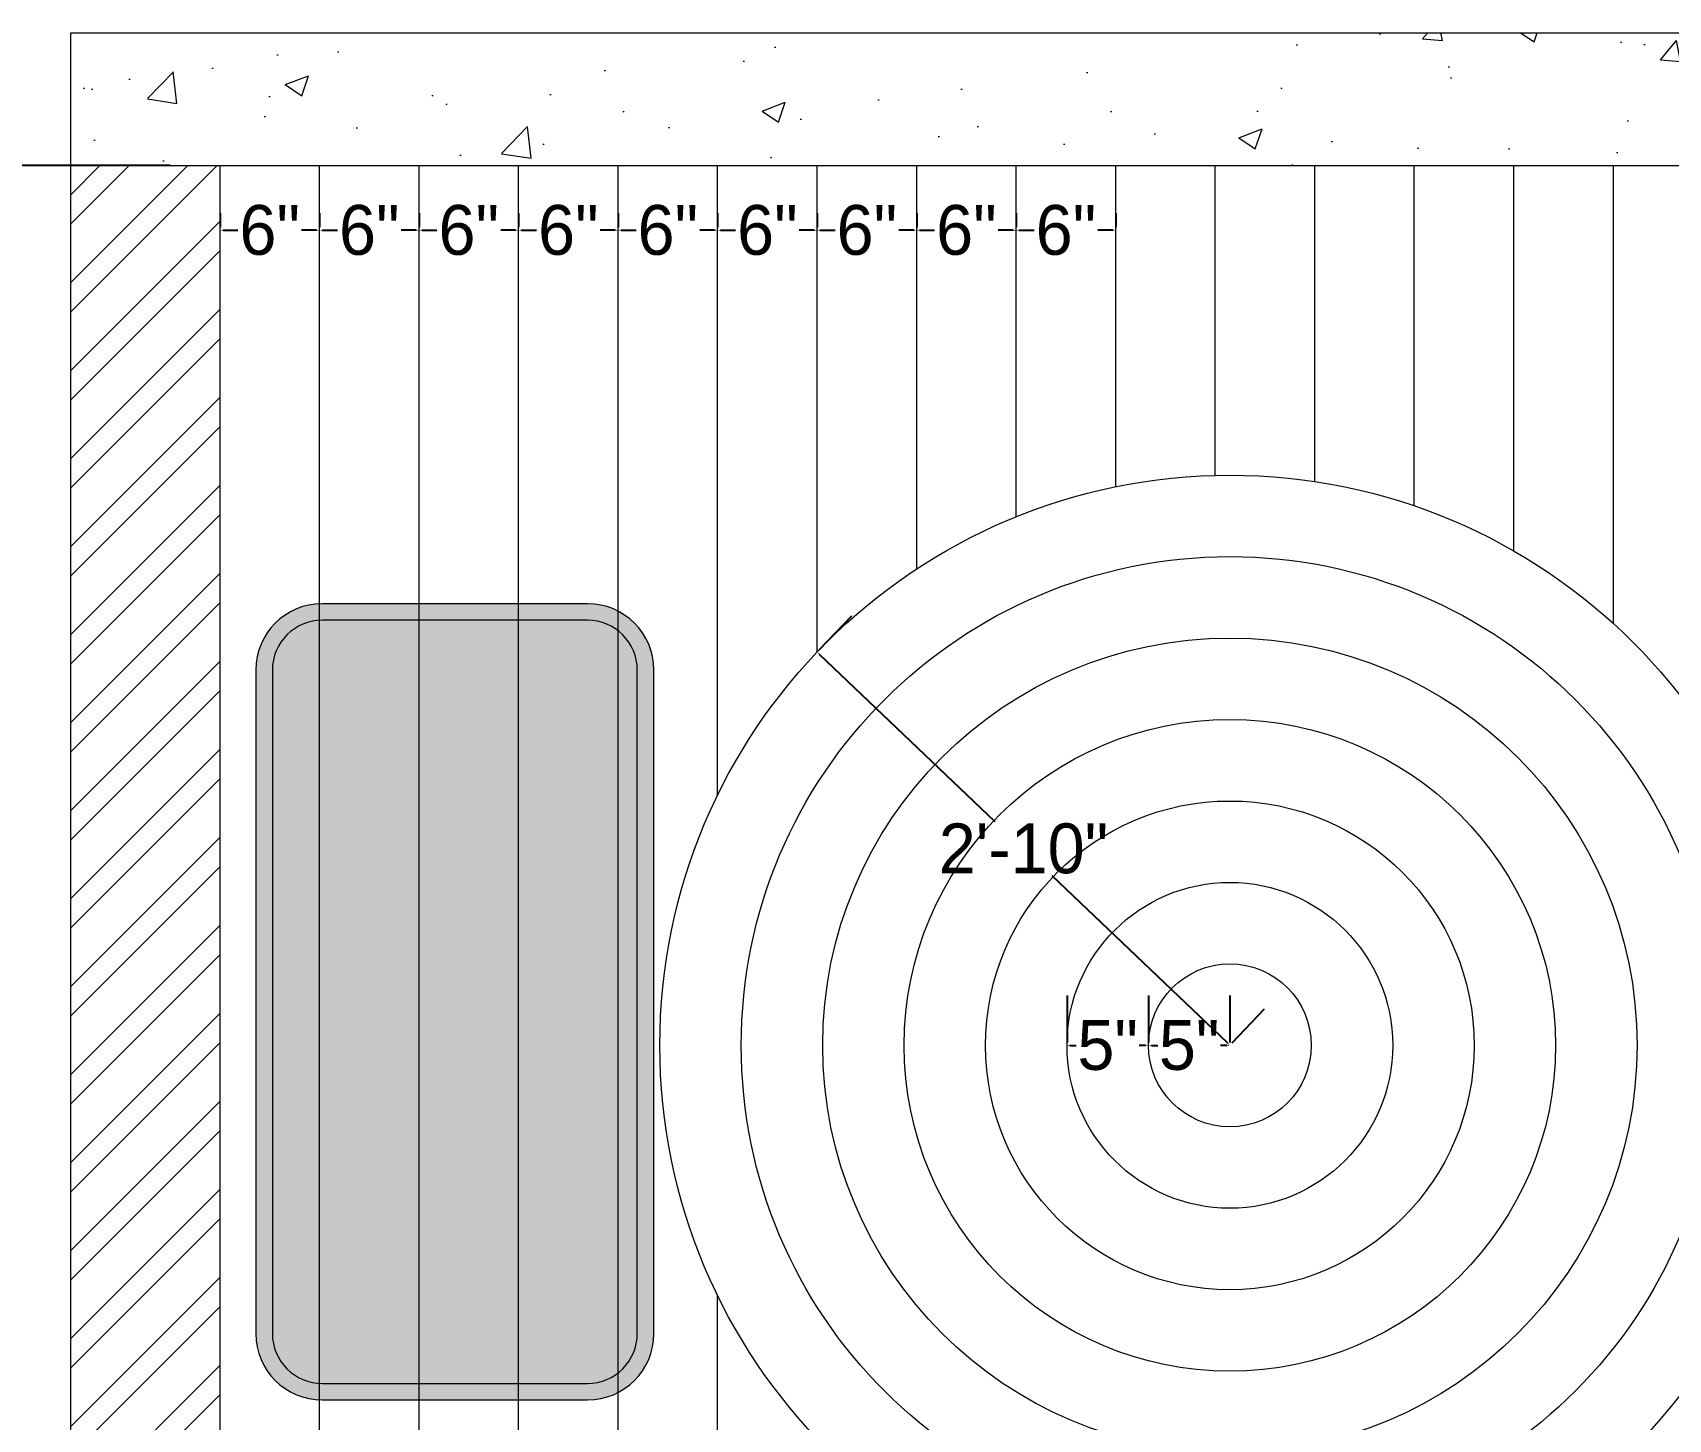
# Model space of a CAD drawing. Header units: inches. Extents: x 15448 to 46480, y -8154 to 0.
# Drawn here: x 19522.7 to 19621.3, y -3799.7 to -3716.1 of the extents above; entities that cross this region are included whole.
import ezdxf

# ---------------------------------------------------------------- set-up
doc = ezdxf.new("R2010")
doc.units = ezdxf.units.IN
doc.header["$MEASUREMENT"] = 0
doc.layers.add('IEL-HATCH-002', color=7, linetype='Continuous')
doc.styles.add('b.k', font='verdana.ttf')
doc.styles.add('HEMI', font='stylu.ttf')
doc.dimstyles.new('STANDARD$0', dxfattribs={"dimscale": 0, "dimtxt": 6, "dimasz": 3, "dimexe": 2, "dimexo": 2, "dimgap": 0, "dimtad": 0, "dimtih": 1, "dimtoh": 1, "dimdec": 1, "dimzin": 0, "dimdsep": 46, "dimlunit": 4, "dimtxsty": 'b.k', "dimcen": 2.5, "dimclrd": 256, "dimclre": 256, "dimclrt": 256, "dimadec": 0, "dimazin": 0, "dimtfac": 1, "dimtdec": 1, "dimtofl": 0, "dimtmove": 2, "dimatfit": 2, "dimfxl": 1, "dimfrac": 2, "dimtolj": 1, "dimtzin": 0, "dimlwd": 9, "dimlwe": 9, "dimarcsym": 0})

# ---------------------------------------------------------------- blocks, each defined once
blk = doc.blocks.new('*D408')
at = {"color": 254, "lineweight": -2, "transparency": 16777216}
for p, q in [((19589.95928154072, -3774.180688729315), (19589.95928154072, -3777.000688729315)), ((19594.86885705394, -3774.180688729315), (19594.86885705394, -3777.000688729315))]:
    blk.add_line(p, q, dxfattribs=at)
at = {"color": 5, "lineweight": -2, "transparency": 16777216}
for p, q in [((19590.13928154072, -3777.180688729315), (19590.51989653013, -3777.180688729315)), ((19594.68885705394, -3777.180688729315), (19594.30824206453, -3777.180688729315))]:
    blk.add_line(p, q, dxfattribs=at)
at = {"color": 5, "transparency": 16777216}
for points in [[(19590.13928154072, -3777.150688729315), (19590.13928154072, -3777.210688729315), (19589.95928154072, -3777.180688729315)], [(19594.68885705394, -3777.150688729315), (19594.68885705394, -3777.210688729315), (19594.86885705394, -3777.180688729315)]]:
    blk.add_solid(points, dxfattribs=at)
at = {"layer": 'Defpoints', "color": 0, "transparency": 16777216}
for p in [(19589.95928154072, -3777.180688729315), (19589.95928154072, -3777.180688729315), (19594.86885705394, -3777.180688729315)]:
    blk.add_point(p, dxfattribs=at)
at = {"color": 5, "lineweight": 5, "transparency": 16777216, "insert": (19592.41406929733, -3777.180688729315), "char_height": 3, "attachment_point": 5, "style": 'HEMI'}
blk.add_mtext('\\A1;5"', dxfattribs=at)
blk = doc.blocks.new('*D409')
at = {"color": 254, "lineweight": -2, "transparency": 16777216}
for p, q in [((19585.04970602749, -3774.180688729318), (19585.04970602749, -3777.000688729315)), ((19589.95928154072, -3774.180688729316), (19589.95928154072, -3777.000688729315))]:
    blk.add_line(p, q, dxfattribs=at)
at = {"color": 5, "lineweight": -2, "transparency": 16777216}
for p, q in [((19585.22970602749, -3777.180688729315), (19585.6103210169, -3777.180688729315)), ((19589.77928154072, -3777.180688729315), (19589.3986665513, -3777.180688729315))]:
    blk.add_line(p, q, dxfattribs=at)
at = {"color": 5, "transparency": 16777216}
for points in [[(19585.22970602749, -3777.150688729315), (19585.22970602749, -3777.210688729315), (19585.04970602749, -3777.180688729315)], [(19589.77928154072, -3777.150688729315), (19589.77928154072, -3777.210688729315), (19589.95928154072, -3777.180688729315)]]:
    blk.add_solid(points, dxfattribs=at)
at = {"layer": 'Defpoints', "color": 0, "transparency": 16777216}
for p in [(19585.04970602749, -3777.180688729318), (19585.04970602749, -3777.180688729315), (19589.95928154072, -3777.180688729316)]:
    blk.add_point(p, dxfattribs=at)
at = {"color": 5, "lineweight": 5, "transparency": 16777216, "insert": (19587.5044937841, -3777.180688729315), "char_height": 3, "attachment_point": 5, "style": 'HEMI'}
blk.add_mtext('\\A1;5"', dxfattribs=at)
blk = doc.blocks.new('*D410')
at = {"color": 254, "lineweight": -2, "transparency": 16777216}
for p, q in [((19572.05713524079, -3751.301778354205), (19570.11185143617, -3753.343412728787)), ((19596.93830790992, -3775.008737266992), (19594.9930241053, -3777.050371641575))]:
    blk.add_line(p, q, dxfattribs=at)
at = {"color": 5, "lineweight": -2, "transparency": 16777216}
for p, q in [((19570.11800147255, -3753.597896867886), (19580.70304567645, -3763.683402537926)), ((19594.7385399662, -3777.056521677955), (19584.15349576231, -3766.971016007913))]:
    blk.add_line(p, q, dxfattribs=at)
at = {"color": 5, "transparency": 16777216}
for points in [[(19570.13869598111, -3753.576177353262), (19570.09730696399, -3753.61961638251), (19569.98768438481, -3753.473729816526)], [(19594.75923447476, -3777.034802163332), (19594.71784545764, -3777.078241192579), (19594.86885705395, -3777.180688729314)]]:
    blk.add_solid(points, dxfattribs=at)
at = {"layer": 'Defpoints', "color": 0, "transparency": 16777216}
for p in [(19569.98768438481, -3753.473729816528), (19569.98768438481, -3753.473729816526), (19594.86885705394, -3777.180688729316)]:
    blk.add_point(p, dxfattribs=at)
at = {"color": 5, "lineweight": 5, "transparency": 16777216, "insert": (19582.42827071938, -3765.327209272919), "char_height": 3, "attachment_point": 5, "style": 'HEMI'}
blk.add_mtext('\\A1;2\'-10"', dxfattribs=at)
blk = doc.blocks.new('*D391')
at = {"color": 254, "lineweight": -2, "transparency": 16777216}
for p, q in [((19551.98768438482, -3727.01410919085), (19551.98768438482, -3727.865998331216)), ((19557.98768438483, -3727.01410919085), (19557.98768438483, -3727.865998331216))]:
    blk.add_line(p, q, dxfattribs=at)
at = {"color": 5, "lineweight": -2, "transparency": 16777216}
for p, q in [((19552.16768438482, -3728.045998331216), (19553.06825539508, -3728.045998331216)), ((19557.80768438483, -3728.045998331216), (19556.90711337457, -3728.045998331216))]:
    blk.add_line(p, q, dxfattribs=at)
at = {"color": 5, "transparency": 16777216}
for points in [[(19552.16768438482, -3728.015998331216), (19552.16768438482, -3728.075998331216), (19551.98768438482, -3728.045998331216)], [(19557.80768438483, -3728.015998331216), (19557.80768438483, -3728.075998331216), (19557.98768438483, -3728.045998331216)]]:
    blk.add_solid(points, dxfattribs=at)
at = {"layer": 'Defpoints', "color": 0, "transparency": 16777216}
for p in [(19551.98768438482, -3728.045998331216), (19551.98768438482, -3730.01410919085), (19557.98768438483, -3730.01410919085)]:
    blk.add_point(p, dxfattribs=at)
at = {"color": 5, "lineweight": 5, "transparency": 16777216, "insert": (19554.98768438483, -3728.045998331216), "char_height": 3, "attachment_point": 5, "style": 'HEMI'}
blk.add_mtext('\\A1;6"', dxfattribs=at)
blk = doc.blocks.new('*D392')
at = {"color": 254, "lineweight": -2, "transparency": 16777216}
for p, q in [((19545.98768438482, -3727.01410919085), (19545.98768438482, -3727.865998331216)), ((19551.98768438482, -3727.01410919085), (19551.98768438482, -3727.865998331216))]:
    blk.add_line(p, q, dxfattribs=at)
at = {"color": 5, "lineweight": -2, "transparency": 16777216}
for p, q in [((19546.16768438482, -3728.045998331216), (19547.06825539507, -3728.045998331216)), ((19551.80768438482, -3728.045998331216), (19550.90711337457, -3728.045998331216))]:
    blk.add_line(p, q, dxfattribs=at)
at = {"color": 5, "transparency": 16777216}
for points in [[(19546.16768438482, -3728.015998331216), (19546.16768438482, -3728.075998331216), (19545.98768438482, -3728.045998331216)], [(19551.80768438482, -3728.015998331216), (19551.80768438482, -3728.075998331216), (19551.98768438482, -3728.045998331216)]]:
    blk.add_solid(points, dxfattribs=at)
at = {"layer": 'Defpoints', "color": 0, "transparency": 16777216}
for p in [(19545.98768438482, -3728.045998331216), (19545.98768438482, -3730.01410919085), (19551.98768438482, -3730.01410919085)]:
    blk.add_point(p, dxfattribs=at)
at = {"color": 5, "lineweight": 5, "transparency": 16777216, "insert": (19548.98768438482, -3728.045998331216), "char_height": 3, "attachment_point": 5, "style": 'HEMI'}
blk.add_mtext('\\A1;6"', dxfattribs=at)
blk = doc.blocks.new('*D393')
at = {"color": 254, "lineweight": -2, "transparency": 16777216}
for p, q in [((19539.98768438482, -3727.01410919085), (19539.98768438482, -3727.865998331216)), ((19545.98768438482, -3727.01410919085), (19545.98768438482, -3727.865998331216))]:
    blk.add_line(p, q, dxfattribs=at)
at = {"color": 5, "lineweight": -2, "transparency": 16777216}
for p, q in [((19540.16768438482, -3728.045998331216), (19541.06825539507, -3728.045998331216)), ((19545.80768438482, -3728.045998331216), (19544.90711337457, -3728.045998331216))]:
    blk.add_line(p, q, dxfattribs=at)
at = {"color": 5, "transparency": 16777216}
for points in [[(19540.16768438482, -3728.015998331216), (19540.16768438482, -3728.075998331216), (19539.98768438482, -3728.045998331216)], [(19545.80768438482, -3728.015998331216), (19545.80768438482, -3728.075998331216), (19545.98768438482, -3728.045998331216)]]:
    blk.add_solid(points, dxfattribs=at)
at = {"layer": 'Defpoints', "color": 0, "transparency": 16777216}
for p in [(19539.98768438482, -3728.045998331216), (19539.98768438482, -3730.01410919085), (19545.98768438482, -3730.01410919085)]:
    blk.add_point(p, dxfattribs=at)
at = {"color": 5, "lineweight": 5, "transparency": 16777216, "insert": (19542.98768438482, -3728.045998331216), "char_height": 3, "attachment_point": 5, "style": 'HEMI'}
blk.add_mtext('\\A1;6"', dxfattribs=at)
blk = doc.blocks.new('*D394')
at = {"color": 254, "lineweight": -2, "transparency": 16777216}
for p, q in [((19533.98768438482, -3727.01410919085), (19533.98768438482, -3727.865998331216)), ((19539.98768438482, -3727.01410919085), (19539.98768438482, -3727.865998331216))]:
    blk.add_line(p, q, dxfattribs=at)
at = {"color": 5, "lineweight": -2, "transparency": 16777216}
for p, q in [((19534.16768438482, -3728.045998331216), (19535.06825539507, -3728.045998331216)), ((19539.80768438482, -3728.045998331216), (19538.90711337457, -3728.045998331216))]:
    blk.add_line(p, q, dxfattribs=at)
at = {"color": 5, "transparency": 16777216}
for points in [[(19534.16768438482, -3728.015998331216), (19534.16768438482, -3728.075998331216), (19533.98768438482, -3728.045998331216)], [(19539.80768438482, -3728.015998331216), (19539.80768438482, -3728.075998331216), (19539.98768438482, -3728.045998331216)]]:
    blk.add_solid(points, dxfattribs=at)
at = {"layer": 'Defpoints', "color": 0, "transparency": 16777216}
for p in [(19533.98768438482, -3728.045998331216), (19533.98768438482, -3730.01410919085), (19539.98768438482, -3730.01410919085)]:
    blk.add_point(p, dxfattribs=at)
at = {"color": 5, "lineweight": 5, "transparency": 16777216, "insert": (19536.98768438482, -3728.045998331216), "char_height": 3, "attachment_point": 5, "style": 'HEMI'}
blk.add_mtext('\\A1;6"', dxfattribs=at)
blk = doc.blocks.new('*D415')
at = {"color": 254, "lineweight": -2, "transparency": 16777216}
for p, q in [((19530.98768438482, -3724.139202870549), (19514.19446457997, -3724.139202870549)), ((19530.98768438482, -3844.139202870549), (19514.19446457997, -3844.139202870549))]:
    blk.add_line(p, q, dxfattribs=at)
at = {"color": 5, "lineweight": -2, "transparency": 16777216}
for p, q in [((19514.37446457997, -3724.319202870548), (19514.37446457997, -3782.495396135556)), ((19514.37446457997, -3843.959202870549), (19514.37446457997, -3785.783009605541))]:
    blk.add_line(p, q, dxfattribs=at)
at = {"color": 5, "transparency": 16777216}
for points in [[(19514.34446457997, -3724.319202870548), (19514.40446457997, -3724.319202870548), (19514.37446457997, -3724.139202870549)], [(19514.34446457997, -3843.959202870549), (19514.40446457997, -3843.959202870549), (19514.37446457997, -3844.139202870549)]]:
    blk.add_solid(points, dxfattribs=at)
at = {"layer": 'Defpoints', "color": 0, "transparency": 16777216}
for p in [(19533.98768438482, -3724.139202870549), (19514.37446457997, -3844.139202870549), (19533.98768438482, -3844.139202870549)]:
    blk.add_point(p, dxfattribs=at)
at = {"color": 5, "lineweight": 5, "transparency": 16777216, "insert": (19514.37446457996, -3784.139202870554), "char_height": 3, "attachment_point": 5, "style": 'HEMI'}
blk.add_mtext("\\A1;10'", dxfattribs=at)
blk = doc.blocks.new('*D416')
at = {"color": 254, "lineweight": -2, "transparency": 16777216}
for p, q in [((19557.98768438483, -3727.01410919085), (19557.98768438483, -3727.865998331216)), ((19563.98768438482, -3727.01410919085), (19563.98768438482, -3727.865998331216))]:
    blk.add_line(p, q, dxfattribs=at)
at = {"color": 5, "lineweight": -2, "transparency": 16777216}
for p, q in [((19558.16768438483, -3728.045998331216), (19559.06825539508, -3728.045998331216)), ((19563.80768438482, -3728.045998331216), (19562.90711337457, -3728.045998331216))]:
    blk.add_line(p, q, dxfattribs=at)
at = {"color": 5, "transparency": 16777216}
for points in [[(19558.16768438483, -3728.015998331216), (19558.16768438483, -3728.075998331216), (19557.98768438483, -3728.045998331216)], [(19563.80768438482, -3728.015998331216), (19563.80768438482, -3728.075998331216), (19563.98768438482, -3728.045998331216)]]:
    blk.add_solid(points, dxfattribs=at)
at = {"layer": 'Defpoints', "color": 0, "transparency": 16777216}
for p in [(19563.98768438482, -3728.045998331216), (19557.98768438483, -3730.01410919085), (19563.98768438482, -3730.01410919085)]:
    blk.add_point(p, dxfattribs=at)
at = {"color": 5, "lineweight": 5, "transparency": 16777216, "insert": (19560.98768438483, -3728.045998331216), "char_height": 3, "attachment_point": 5, "style": 'HEMI'}
blk.add_mtext('\\A1;6"', dxfattribs=at)
blk = doc.blocks.new('*D417')
at = {"color": 254, "lineweight": -2, "transparency": 16777216}
for p, q in [((19563.98768438482, -3727.01410919085), (19563.98768438482, -3727.865998331216)), ((19569.98768438482, -3727.01410919085), (19569.98768438482, -3727.865998331216))]:
    blk.add_line(p, q, dxfattribs=at)
at = {"color": 5, "lineweight": -2, "transparency": 16777216}
for p, q in [((19564.16768438482, -3728.045998331216), (19565.06825539507, -3728.045998331216)), ((19569.80768438482, -3728.045998331216), (19568.90711337457, -3728.045998331216))]:
    blk.add_line(p, q, dxfattribs=at)
at = {"color": 5, "transparency": 16777216}
for points in [[(19564.16768438482, -3728.015998331216), (19564.16768438482, -3728.075998331216), (19563.98768438482, -3728.045998331216)], [(19569.80768438482, -3728.015998331216), (19569.80768438482, -3728.075998331216), (19569.98768438482, -3728.045998331216)]]:
    blk.add_solid(points, dxfattribs=at)
at = {"layer": 'Defpoints', "color": 0, "transparency": 16777216}
for p in [(19569.98768438482, -3728.045998331216), (19563.98768438482, -3730.01410919085), (19569.98768438482, -3730.01410919085)]:
    blk.add_point(p, dxfattribs=at)
at = {"color": 5, "lineweight": 5, "transparency": 16777216, "insert": (19566.98768438482, -3728.045998331216), "char_height": 3, "attachment_point": 5, "style": 'HEMI'}
blk.add_mtext('\\A1;6"', dxfattribs=at)
blk = doc.blocks.new('*D418')
at = {"color": 254, "lineweight": -2, "transparency": 16777216}
for p, q in [((19569.98768438482, -3727.01410919085), (19569.98768438482, -3727.865998331216)), ((19575.98768438482, -3727.01410919085), (19575.98768438482, -3727.865998331216))]:
    blk.add_line(p, q, dxfattribs=at)
at = {"color": 5, "lineweight": -2, "transparency": 16777216}
for p, q in [((19570.16768438482, -3728.045998331216), (19571.06825539507, -3728.045998331216)), ((19575.80768438482, -3728.045998331216), (19574.90711337457, -3728.045998331216))]:
    blk.add_line(p, q, dxfattribs=at)
at = {"color": 5, "transparency": 16777216}
for points in [[(19570.16768438482, -3728.015998331216), (19570.16768438482, -3728.075998331216), (19569.98768438482, -3728.045998331216)], [(19575.80768438482, -3728.015998331216), (19575.80768438482, -3728.075998331216), (19575.98768438482, -3728.045998331216)]]:
    blk.add_solid(points, dxfattribs=at)
at = {"layer": 'Defpoints', "color": 0, "transparency": 16777216}
for p in [(19575.98768438482, -3728.045998331216), (19569.98768438482, -3730.01410919085), (19575.98768438482, -3730.01410919085)]:
    blk.add_point(p, dxfattribs=at)
at = {"color": 5, "lineweight": 5, "transparency": 16777216, "insert": (19572.98768438482, -3728.045998331216), "char_height": 3, "attachment_point": 5, "style": 'HEMI'}
blk.add_mtext('\\A1;6"', dxfattribs=at)
blk = doc.blocks.new('*D419')
at = {"color": 254, "lineweight": -2, "transparency": 16777216}
for p, q in [((19575.98768438482, -3727.01410919085), (19575.98768438482, -3727.865998331216)), ((19581.98768438482, -3727.01410919085), (19581.98768438482, -3727.865998331216))]:
    blk.add_line(p, q, dxfattribs=at)
at = {"color": 5, "lineweight": -2, "transparency": 16777216}
for p, q in [((19576.16768438482, -3728.045998331216), (19577.06825539507, -3728.045998331216)), ((19581.80768438482, -3728.045998331216), (19580.90711337457, -3728.045998331216))]:
    blk.add_line(p, q, dxfattribs=at)
at = {"color": 5, "transparency": 16777216}
for points in [[(19576.16768438482, -3728.015998331216), (19576.16768438482, -3728.075998331216), (19575.98768438482, -3728.045998331216)], [(19581.80768438482, -3728.015998331216), (19581.80768438482, -3728.075998331216), (19581.98768438482, -3728.045998331216)]]:
    blk.add_solid(points, dxfattribs=at)
at = {"layer": 'Defpoints', "color": 0, "transparency": 16777216}
for p in [(19581.98768438482, -3728.045998331216), (19575.98768438482, -3730.01410919085), (19581.98768438482, -3730.01410919085)]:
    blk.add_point(p, dxfattribs=at)
at = {"color": 5, "lineweight": 5, "transparency": 16777216, "insert": (19578.98768438482, -3728.045998331216), "char_height": 3, "attachment_point": 5, "style": 'HEMI'}
blk.add_mtext('\\A1;6"', dxfattribs=at)
blk = doc.blocks.new('*D420')
at = {"color": 254, "lineweight": -2, "transparency": 16777216}
for p, q in [((19581.98768438482, -3727.01410919085), (19581.98768438482, -3727.865998331216)), ((19587.98768438482, -3727.01410919085), (19587.98768438482, -3727.865998331216))]:
    blk.add_line(p, q, dxfattribs=at)
at = {"color": 5, "lineweight": -2, "transparency": 16777216}
for p, q in [((19582.16768438482, -3728.045998331216), (19583.06825539507, -3728.045998331216)), ((19587.80768438482, -3728.045998331216), (19586.90711337457, -3728.045998331216))]:
    blk.add_line(p, q, dxfattribs=at)
at = {"color": 5, "transparency": 16777216}
for points in [[(19582.16768438482, -3728.015998331216), (19582.16768438482, -3728.075998331216), (19581.98768438482, -3728.045998331216)], [(19587.80768438482, -3728.015998331216), (19587.80768438482, -3728.075998331216), (19587.98768438482, -3728.045998331216)]]:
    blk.add_solid(points, dxfattribs=at)
at = {"layer": 'Defpoints', "color": 0, "transparency": 16777216}
for p in [(19587.98768438482, -3728.045998331216), (19581.98768438482, -3730.01410919085), (19587.98768438482, -3730.01410919085)]:
    blk.add_point(p, dxfattribs=at)
at = {"color": 5, "lineweight": 5, "transparency": 16777216, "insert": (19584.98768438482, -3728.045998331216), "char_height": 3, "attachment_point": 5, "style": 'HEMI'}
blk.add_mtext('\\A1;6"', dxfattribs=at)

msp = doc.modelspace()

# ---------------------------------------------------------------- hatches: boundary and pattern name
at = {"layer": 'IEL-HATCH-002', "lineweight": 5, "true_color": 0x636466, "transparency": 33554687}
h = msp.add_hatch(dxfattribs=at)
h.set_pattern_fill('AR-CONC', color=251, scale=2)
h.set_pattern_definition([(49.99999999999999, (23.61990601642901, -5.098628195637502), (14.34520365201507, -1.255042699651902), [1.5, -16.5]), (355, (23.61990601642901, -5.098628195637502), (-2.77502667226, 15.04384267400024), [1.2, -13.2]), (100.45144446, (24.81533963642901, -5.203215075637503), (11.57017693454224, 13.78879981937259), [1.274803839999999, -14.02284223999999]), (46.18420000000001, (23.61990601642901, -1.098628195637502), (21.34482661343145, -3.310385615861531), [2.25, -24.75]), (96.63563549, (25.39864091642901, -1.374494335637503), (18.69323891348457, 19.48237201549101), [1.91220684, -21.0342752]), (351.1841639899999, (23.61990601642901, -1.098628195637502), (18.69323890109546, 19.4823720053998), [1.8, -19.80000002]), (21, (25.61990601642901, -2.098628195637502), (11.93814104236923, -8.052377813306776), [1.5, -16.5]), (326.0000000000001, (25.61990601642901, -2.098628195637502), (4.866306638431634, 14.50300090093706), [1.2, -13.2]), (71.45144474, (26.61475109642901, -2.769659675637502), (16.80444753459942, 6.450623056127077), [1.2748038, -14.02284224]), (37.50000000000001, (23.61990601642901, -5.098628195637502), (0.2431971063458134, 6.65787707662623), [0, -13.04, 0, -13.4, 0, -13.25]), (7.499999999999999, (23.61990601642901, -5.098628195637502), (5.261390748842972, 7.888234237647205), [0, -7.64, 0, -12.74, 0, -5.05]), (327.5, (19.15990601642901, -5.098628195637502), (10.67644872344818, -0.4510974346875951), [0, -5, 0, -15.6, 0, -20.7]), (317.5, (17.15990601642901, -5.098628195637502), (11.66372338684772, 2.002099646646355), [0, -6.5, 0, -10.36, 0, -14.7])])
h.paths.add_polyline_path([(19710.98768438483, -3724.139202870547), (19710.98768438483, -3716.139202870546), (19524.98768438481, -3716.139202870547), (19524.98768438481, -3724.139202870547)])
at = {"layer": 'IEL-HATCH-002', "lineweight": 5, "true_color": 0xf27172, "transparency": 33554687}
h = msp.add_hatch(dxfattribs=at)
h.set_pattern_fill('ANSI32', color=11, scale=10)
h.set_pattern_definition([(45, (1863.236242567833, -2115.45820026296), (-2.651650429449553, 2.651650429449553), []), (45, (1865.004009517834, -2115.45820026296), (-2.651650429449553, 2.651650429449553), [])])
h.paths.add_polyline_path([(19533.98768438481, -3724.139202870547), (19524.98768438481, -3724.139202870547), (19524.98768438481, -3844.139202870547), (19533.98768438481, -3844.139202870547)])
h.paths.add_polyline_path([(19710.98768438483, -3724.139202870547), (19701.98768438483, -3724.139202870547), (19701.98768438483, -3844.139202870547), (19710.98768438483, -3844.139202870547)])
at = {"layer": 'IEL-HATCH-002', "lineweight": 5, "true_color": 0x000000, "transparency": 33554687}
h = msp.add_hatch(color=18, dxfattribs=at)
h.dxf.hatch_style = 1
h.paths.add_polyline_path([(19542.6088157189, -3797.557558652339), (19540.14569208923, -3797.557558652339, -0.4142135623730951), (19537.14569208923, -3794.557558652339), (19537.14569208923, -3754.557558652339, -0.4142135623730951), (19540.14569208923, -3751.557558652339), (19542.6088157189, -3751.557558652339), (19542.6088157189, -3750.557558652339), (19540.14569208923, -3750.557558652339, 0.2780557145472379), (19536.6088157189, -3752.689269183056), (19536.60881571891, -3796.425848121626, 0.278055714546983), (19540.14569208923, -3798.557558652339), (19542.6088157189, -3798.557558652339)])
h.paths.add_polyline_path([(19548.6088157189, -3797.557558652339), (19542.6088157189, -3797.557558652339), (19542.6088157189, -3798.557558652339), (19548.6088157189, -3798.557558652339)])
h.paths.add_polyline_path([(19554.60881571891, -3797.557558652339), (19548.6088157189, -3797.557558652339), (19548.6088157189, -3798.557558652339), (19554.60881571891, -3798.557558652339)])
h.paths.add_polyline_path([(19560.14569208923, -3794.557558652339), (19560.14569208923, -3791.274224262205, -0.0194404365974974), (19559.14569208923, -3788.797019958203), (19559.14569208923, -3794.557558652339, -0.4142135623730951), (19556.14569208923, -3797.557558652339), (19554.60881571891, -3797.557558652339), (19554.60881571891, -3798.557558652339), (19556.14569208923, -3798.557558652339, 0.4142135623730951)])
h.paths.add_polyline_path([(19560.14569208923, -3763.087153196425, 0.01944043659749739), (19559.14569208923, -3765.564357500427), (19559.14569208923, -3788.797019958203, 0.01944043659749866), (19560.14569208923, -3791.274224262205)])
h.paths.add_polyline_path([(19560.14569208923, -3754.557558652339, 0.4142135623730951), (19556.14569208923, -3750.557558652339), (19554.6088157189, -3750.557558652339), (19554.6088157189, -3751.557558652339), (19556.14569208923, -3751.557558652339, -0.4142135623730951), (19559.14569208923, -3754.557558652339), (19559.14569208923, -3765.564357500427, -0.01944043659749856), (19560.14569208923, -3763.087153196425)])
h.paths.add_polyline_path([(19554.6088157189, -3750.557558652339), (19548.6088157189, -3750.557558652339), (19548.6088157189, -3751.557558652339), (19554.6088157189, -3751.557558652339)])
h.paths.add_polyline_path([(19548.6088157189, -3750.557558652339), (19542.6088157189, -3750.557558652339), (19542.6088157189, -3751.557558652339), (19548.6088157189, -3751.557558652339)])
at = {"layer": 'IEL-HATCH-002', "lineweight": 5, "transparency": 33554687}
h = msp.add_hatch(color=256, dxfattribs=at)
h.dxf.hatch_style = 1
h.set_gradient(color1=(122, 175, 223))
h.paths.add_polyline_path([(19559.14569208923, -3754.557558652339, 0.4142135623730951), (19556.14569208923, -3751.557558652339), (19540.14569208923, -3751.557558652339, 0.4142135623730951), (19537.14569208923, -3754.557558652339), (19537.14569208923, -3794.557558652339, 0.4142135623730951), (19540.14569208923, -3797.557558652339), (19556.14569208923, -3797.557558652339, 0.4142135623730951), (19559.14569208923, -3794.557558652339)])
at = {"layer": 'IEL-HATCH-002', "lineweight": 5, "true_color": 0x000000, "transparency": 33554687}
h = msp.add_hatch(color=18, dxfattribs=at)
h.dxf.hatch_style = 1
h.paths.add_polyline_path([(19536.6088157189, -3752.689269183056, 0.1220955591859409), (19536.14569208923, -3754.557558652339), (19536.14569208923, -3794.557558652339, 0.1220955591861808), (19536.60881571891, -3796.425848121626)])

# ---------------------------------------------------------------- linework, layer by layer
at = {"lineweight": 5}
for p, q in [((19524.98768438481, -3716.139202870547), (19710.98768438483, -3716.139202870546)), ((19524.98768438481, -3724.139202870547), (19524.98768438481, -3716.139202870546)), ((19524.98768438481, -3844.139202870547), (19524.98768438481, -3724.139202870547)), ((19524.98768438481, -3724.139202870547), (19710.98768438483, -3724.139202870547)), ((19533.98768438481, -3844.139202870547), (19533.98768438481, -3724.139202870547))]:
    msp.add_line(p, q, dxfattribs=at)
at = {"color": 252, "lineweight": 5, "true_color": 0x939598}
for p, q in [((19539.98768438482, -3814.139202870547), (19539.98768438481, -3724.139202870547)), ((19545.98768438481, -3814.139202870546), (19545.98768438481, -3724.139202870547)), ((19551.98768438481, -3814.139202870547), (19551.98768438481, -3724.139202870547)), ((19557.98768438482, -3814.139202870546), (19557.98768438481, -3724.139202870547)), ((19563.98768438481, -3762.099381462919), (19563.98768438481, -3724.139202870547)), ((19569.98768438481, -3753.473729816522), (19569.98768438481, -3724.139202870547)), ((19575.98768438481, -3748.46494439067), (19575.98768438481, -3724.139202870547)), ((19581.98768438481, -3745.318986876589), (19581.98768438481, -3724.139202870547)), ((19587.98768438481, -3743.509601473607), (19587.98768438481, -3724.139202870547)), ((19593.98768438481, -3742.824958653954), (19593.98768438481, -3724.139202870547)), ((19599.98768438481, -3743.197012338428), (19599.98768438481, -3724.139202870547)), ((19605.98768438481, -3744.66201204852), (19605.98768438481, -3724.139202870547)), ((19611.98768438481, -3747.3807154894), (19611.98768438481, -3724.139202870547)), ((19617.98768438481, -3751.752112734398), (19617.98768438481, -3724.139202870547)), ((19557.98768438481, -3814.139202870547), (19557.98768438481, -3790.687380871917)), ((19563.98768438481, -3814.139202870547), (19563.98768438481, -3792.261995995712))]:
    msp.add_line(p, q, dxfattribs=at)
at = {"lineweight": 5}
for points in [[(19536.14569208923, -3754.557558652339), (19536.14569208923, -3794.557558652339, 0.414213562373095), (19540.14569208923, -3798.557558652339), (19556.14569208923, -3798.557558652339, 0.414213562373095), (19560.14569208923, -3794.557558652339), (19560.14569208923, -3754.557558652339, 0.414213562373095), (19556.14569208923, -3750.557558652339), (19540.14569208923, -3750.557558652339, 0.414213562373095)], [(19537.14569208923, -3754.557558652339), (19537.14569208923, -3794.557558652339, 0.4142135623730951), (19540.14569208923, -3797.557558652339), (19556.14569208923, -3797.557558652339, 0.4142135623730951), (19559.14569208923, -3794.557558652339), (19559.14569208923, -3754.557558652339, 0.4142135623730951), (19556.14569208923, -3751.557558652339), (19540.14569208923, -3751.557558652339, 0.4142135623730951)]]:
    msp.add_lwpolyline(points, format="xyb", close=True, dxfattribs=at)
at = {"color": 252, "lineweight": 5, "true_color": 0x939598}
for radius in [34.36702859258958, 29.45745307936249, 24.54787756613541, 19.63830205290833, 14.72872653968125, 9.819151026454165, 4.909575513227082]:
    msp.add_circle((19594.86885705394, -3777.180688729315), radius, dxfattribs=at)

# ---------------------------------------------------------------- dimensions: what is measured, and where the dimension line sits
at = {"lineweight": 5}
dim = msp.add_linear_dim(base=(19514.37446457997, -3844.139202870549), p1=(19533.98768438481, -3724.139202870547), p2=(19533.98768438481, -3844.139202870547), angle=90, dimstyle='STANDARD$0', override={"dimscale": 1, "dimtxt": 3, "dimasz": 0.18, "dimexe": 0.18, "dimexo": 3, "dimgap": 0.09, "dimdec": 0, "dimtxsty": 'HEMI', "dimcen": 0.09, "dimclrd": 5, "dimclre": 254, "dimclrt": 5, "dimtdec": 0, "dimtmove": 0, "dimatfit": 3, "dimfxl": 0.03937007874015748, "dimfrac": 0, "dimlwd": 65534, "dimlwe": 65534, "dimarcsym": 1}, dxfattribs=at)
dim.commit()
dim.dimension.update_dxf_attribs({"geometry": '*D415', "text_midpoint": (19514.37446457996, -3784.139202870554)})
for base, p1, p2, picture, middle in [((19533.98768438482, -3728.045998331216), (19539.98768438482, -3730.01410919085), (19533.98768438482, -3730.01410919085), '*D394', (19536.98768438482, -3728.045998331216)), ((19539.98768438482, -3728.045998331216), (19545.98768438482, -3730.01410919085), (19539.98768438482, -3730.01410919085), '*D393', (19542.98768438482, -3728.045998331216)), ((19545.98768438482, -3728.045998331216), (19551.98768438482, -3730.01410919085), (19545.98768438482, -3730.01410919085), '*D392', (19548.98768438482, -3728.045998331216)), ((19551.98768438482, -3728.045998331216), (19557.98768438483, -3730.01410919085), (19551.98768438482, -3730.01410919085), '*D391', (19554.98768438483, -3728.045998331216)), ((19563.98768438482, -3728.045998331216), (19557.98768438483, -3730.01410919085), (19563.98768438482, -3730.01410919085), '*D416', (19560.98768438483, -3728.045998331216)), ((19569.98768438482, -3728.045998331216), (19563.98768438482, -3730.01410919085), (19569.98768438482, -3730.01410919085), '*D417', (19566.98768438482, -3728.045998331216)), ((19575.98768438482, -3728.045998331216), (19569.98768438482, -3730.01410919085), (19575.98768438482, -3730.01410919085), '*D418', (19572.98768438482, -3728.045998331216)), ((19581.98768438482, -3728.045998331216), (19575.98768438482, -3730.01410919085), (19581.98768438482, -3730.01410919085), '*D419', (19578.98768438482, -3728.045998331216)), ((19587.98768438482, -3728.045998331216), (19581.98768438482, -3730.01410919085), (19587.98768438482, -3730.01410919085), '*D420', (19584.98768438482, -3728.045998331216)), ((19585.04970602749, -3777.180688729315), (19589.95928154072, -3777.180688729316), (19585.04970602749, -3777.180688729318), '*D409', (19587.5044937841, -3777.180688729315)), ((19589.95928154072, -3777.180688729315), (19594.86885705394, -3777.180688729315), (19589.95928154072, -3777.180688729315), '*D408', (19592.41406929733, -3777.180688729315))]:
    dim = msp.add_linear_dim(base=base, p1=p1, p2=p2, dimstyle='STANDARD$0', override={"dimscale": 1, "dimtxt": 3, "dimasz": 0.18, "dimexe": 0.18, "dimexo": 3, "dimgap": 0.09, "dimdec": 0, "dimtxsty": 'HEMI', "dimcen": 0.09, "dimclrd": 5, "dimclre": 254, "dimclrt": 5, "dimtdec": 0, "dimtmove": 0, "dimatfit": 3, "dimfxl": 0.03937007874015748, "dimfrac": 0, "dimlwd": 65534, "dimlwe": 65534, "dimarcsym": 1}, dxfattribs=at)
    dim.commit()
    dim.dimension.update_dxf_attribs({"geometry": picture, "text_midpoint": middle})
dim = msp.add_aligned_dim(p1=(19594.86885705394, -3777.180688729315), p2=(19569.98768438481, -3753.473729816526), distance=0, dimstyle='STANDARD$0', override={"dimscale": 1, "dimtxt": 3, "dimasz": 0.18, "dimexe": 0.18, "dimexo": 3, "dimgap": 0.09, "dimdec": 0, "dimtxsty": 'HEMI', "dimcen": 0.09, "dimclrd": 5, "dimclre": 254, "dimclrt": 5, "dimtdec": 0, "dimtmove": 0, "dimatfit": 3, "dimfxl": 0.03937007874015748, "dimfrac": 0, "dimlwd": 65534, "dimlwe": 65534, "dimarcsym": 1}, dxfattribs=at)
dim.commit()
dim.dimension.update_dxf_attribs({"geometry": '*D410', "text_midpoint": (19582.42827071938, -3765.327209272919)})

doc.saveas('drawing.dxf')
